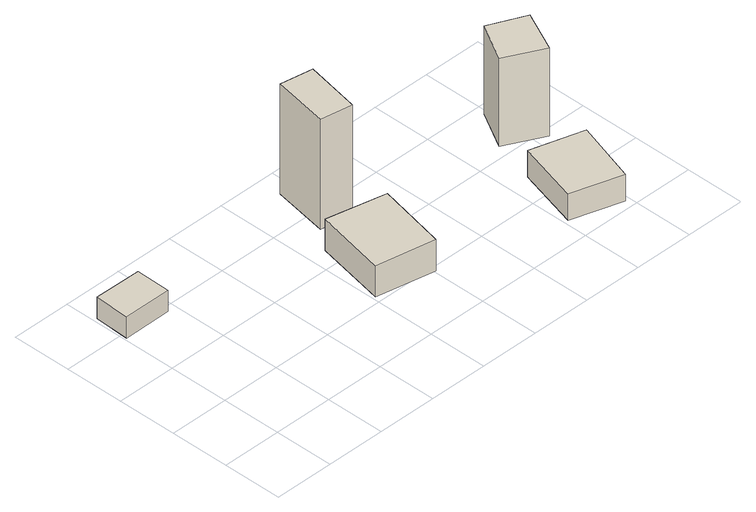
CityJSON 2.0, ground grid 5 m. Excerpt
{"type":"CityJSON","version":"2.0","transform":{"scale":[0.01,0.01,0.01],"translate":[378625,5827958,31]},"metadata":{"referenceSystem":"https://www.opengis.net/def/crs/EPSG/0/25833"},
"CityObjects":{
"building1":{"type":"Building","attributes":{"Gemeindeschluessel":"11000005","BezugspunktDach":"2200","function":"31001_1312","measuredHeight":1.85,"storeysAboveGround":1},"address":[{"country":"Germany","locality":"Berlin","thoroughfareNumber":"84 (39)","thoroughfareName":"Niederneuendorfer Allee"}],"geometry":[{"type":"Solid","lod":"1","boundaries":[[[[0,1,2,3]],[[4,5,6,7]],[[4,7,3,2]],[[5,4,2,1]],[[6,5,1,0]],[[7,6,0,3]]]]}]},
"building2":{"type":"Building","attributes":{"Gemeindeschluessel":"11000005","BezugspunktDach":"2200","function":"31001_1312","measuredHeight":2.73,"storeysAboveGround":1},"address":[{"country":"Germany","locality":"Berlin","thoroughfareNumber":"84 (41)","thoroughfareName":"Niederneuendorfer Allee"}],"geometry":[{"type":"Solid","lod":"1","boundaries":[[[[8,9,10,11]],[[12,13,14,15]],[[12,15,11,10]],[[13,12,10,9]],[[14,13,9,8]],[[15,14,8,11]]]]}]},
"building3":{"type":"Building","attributes":{"Gemeindeschluessel":"11000005","BezugspunktDach":"2200","function":"31001_1312","measuredHeight":9.54,"storeysAboveGround":1},"address":[{"country":"Germany","locality":"Berlin","thoroughfareNumber":"84 (40)","thoroughfareName":"Niederneuendorfer Allee"}],"geometry":[{"type":"Solid","lod":"1","boundaries":[[[[16,17,18,19]],[[20,21,22,23]],[[20,23,19,18]],[[21,20,18,17]],[[22,21,17,16]],[[23,22,16,19]]]]}]},
"building4":{"type":"Building","attributes":{"Gemeindeschluessel":"11000005","BezugspunktDach":"2200","function":"31001_1312","measuredHeight":2.31,"storeysAboveGround":1},"address":[{"country":"Germany","locality":"Berlin","thoroughfareNumber":"84 (42)","thoroughfareName":"Niederneuendorfer Allee"}],"geometry":[{"type":"Solid","lod":"1","boundaries":[[[[24,25,26,27]],[[28,29,30,31]],[[28,31,27,26]],[[29,28,26,25]],[[30,29,25,24]],[[31,30,24,27]]]]}]},
"building5":{"type":"Building","attributes":{"Gemeindeschluessel":"11000005","BezugspunktDach":"2200","function":"31001_1312","measuredHeight":7.65,"storeysAboveGround":1},"address":[{"country":"Germany","locality":"Berlin","thoroughfareNumber":"84 (43)","thoroughfareName":"Niederneuendorfer Allee"}],"geometry":[{"type":"Solid","lod":"1","boundaries":[[[[32,33,34,35]],[[36,37,38,39]],[[36,39,35,34]],[[37,36,34,33]],[[38,37,33,32]],[[39,38,32,35]]]]}]}
},
"vertices":[
[422,1449,257],[428,1739,257],[31,1743,257],[18,1448,257],[31,1743,71],[428,1739,71],[422,1449,71],[18,1448,71],
[2014,458,340],[2143,1048,340],[1648,1155,340],[1524,554,340],[1648,1155,67],[2143,1048,67],[2014,458,67],[1524,554,67],
[2056,1293,1022],[2148,1760,1022],[1874,1806,1022],[1790,1339,1022],[1874,1806,68],[2148,1760,68],[2056,1293,68],[1790,1339,68],
[3454,65,304],[3618,596,304],[3177,725,304],[3031,198,304],[3177,725,73],[3618,596,73],[3454,65,73],[3031,198,73],
[3601,932,837],[3766,1279,837],[3462,1419,837],[3280,1095,837],[3462,1419,72],[3766,1279,72],[3601,932,72],[3280,1095,72]
]}
